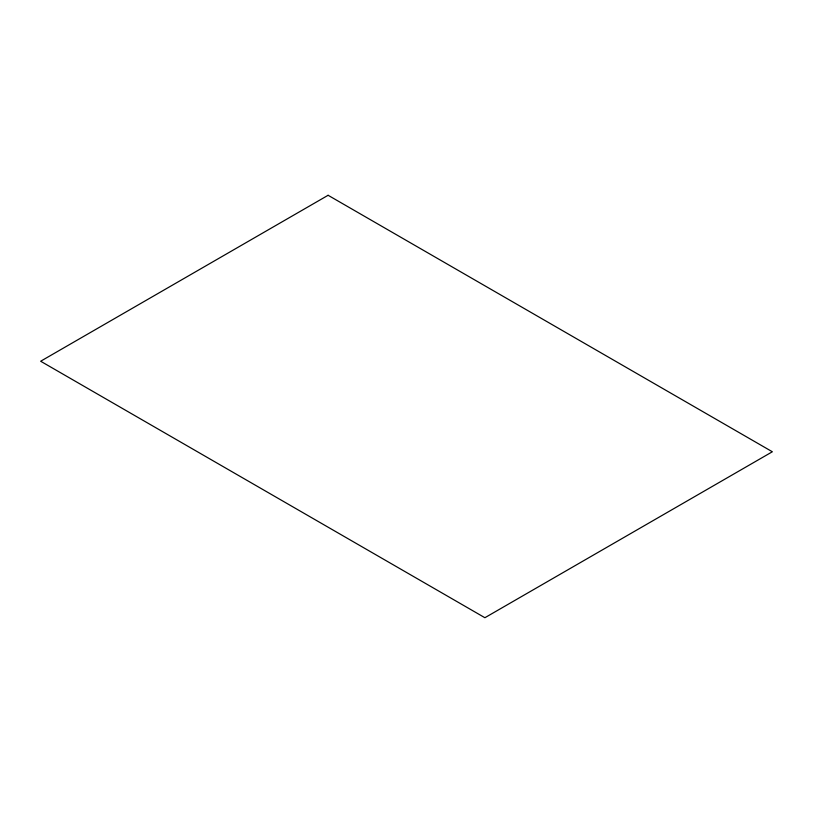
<?xml version="1.0" encoding="UTF-8"?>
<svg xmlns="http://www.w3.org/2000/svg" width="813" height="813" viewBox="0 0 813 813"><rect width="100%" height="100%" fill="white"/><g stroke="black" fill="none" stroke-linecap="round" stroke-linejoin="round"><path stroke-width="1.22" d="M328.106 195.283L40.65 361.236L484.894 617.717L772.35 451.764L328.106 195.283"/></g></svg>
